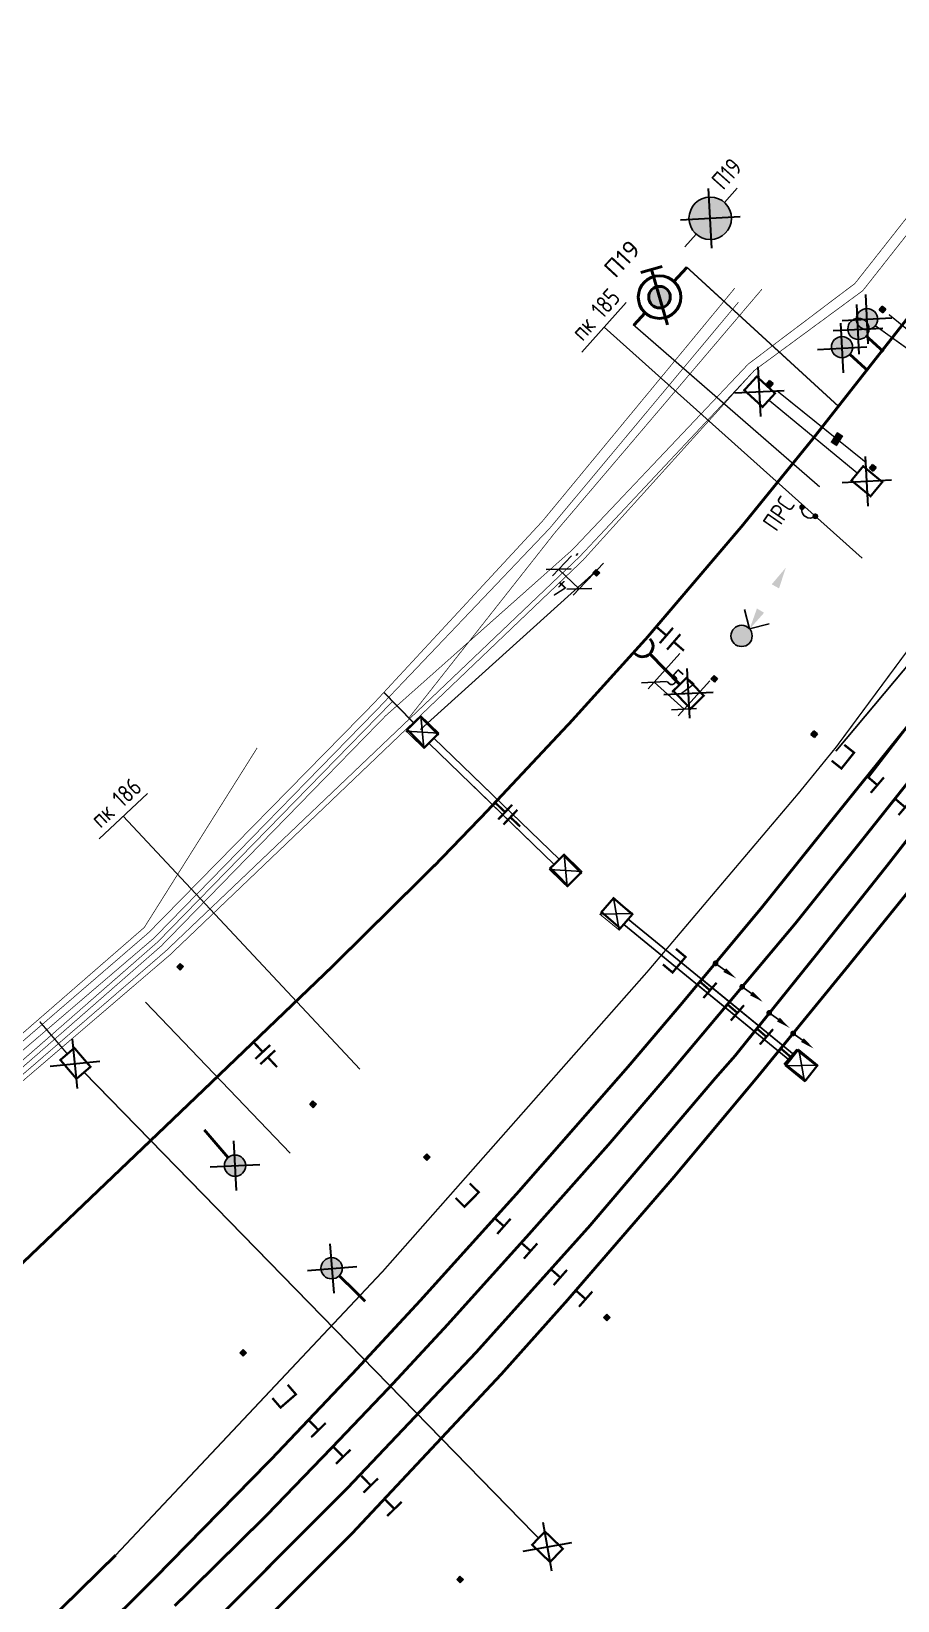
# Model space of a CAD drawing. Header units: metres. Extents: x 7125 to 11673, y -5803 to -4152.
# Drawn here: x 10716.6 to 10838.7, y -5435.8 to -5214.4 of the extents above; entities that cross this region are included whole.
import ezdxf
from ezdxf.enums import TextEntityAlignment as Align

# ---------------------------------------------------------------- set-up
doc = ezdxf.new("R2010")
doc.units = ezdxf.units.M
doc.layers.get('Defpoints').update_dxf_attribs({"color": 4})
for name, color, linetype in [('DEMONTAG', 1, 'Continuous'), ('P_piket (новые)', 7, 'Continuous'), ('P_ps_psi_prs_2 ЭТАП', 1, 'Continuous'), ('P_userhelp_стойки', 1, 'Continuous'), ('S_opor', 7, 'Continuous'), ('S_p_podves_1КП', 7, 'Continuous'), ('S_zig', 7, 'Continuous'), ('КС_ОПОРЫ В МАСШТАБЕ', 6, 'Continuous')]:
    doc.layers.add(name, color=color, linetype=linetype)
doc.layers.add('N_p_podves_2КП', color=1, linetype='Continuous', lineweight=40)
doc.styles.add('00 ТЭЛП  25', font='gost.shx', dxfattribs={"height": 2.5})
doc.styles.add('GostB_TTF', font='')
doc.styles.add('Шаблон 1.5', font='simplex.shx', dxfattribs={"height": 1.5})
doc.styles.add('Шаблон 2.5', font='simplex.shx', dxfattribs={"width": 0.7, "oblique": 15, "height": 2.5})
doc.styles.get('GostB_TTF').set_extended_font_data('GOST type B')
doc.linetypes.add('Волновод1', pattern='A,35.8,-2.1,["~",GostB_TTF,S=3,R=0,X=-1.1,Y=-1.05],-2.1', length=40)
doc.linetypes.add('ВОЛС1', pattern='A,33.6,-3.2,["ВОЛС",GostB_TTF,S=1.5,R=0,X=-2.2,Y=-0.75],-3.2', length=40)
doc.linetypes.add('Кабель1', pattern='A,35.3,-2.35,["WK",GostB_TTF,S=1.5,R=0,X=-1.4,Y=-0.75],-2.35', length=40)
doc.dimstyles.new('ISO-25', dxfattribs={"dimtxt": 2.5, "dimasz": 2.5, "dimexe": 1.25, "dimexo": 0.625, "dimtad": 1, "dimtxsty": '00 ТЭЛП  25', "dimblk": 'OBLIQUE', "dimcen": 2.5, "dimadec": 0, "dimazin": 0, "dimtfac": 1, "dimtmove": 0, "dimatfit": 3, "dimfxl": 1, "dimarcsym": 0})

# ---------------------------------------------------------------- blocks, each defined once
blk = doc.blocks.new('*U265')
at = {"const_width": 0.3}
blk.add_lwpolyline([(-1.3, 1.75), (1.3, 1.75), (1.3, -1.75), (-1.3, -1.75)], close=True, dxfattribs=at)
at = {"layer": 'Defpoints'}
blk.add_point((0, 0), dxfattribs=at)
blk = doc.blocks.new('*U272')
for p, q in [((-0.5, 5.97), (-0.5, -18.62)), ((0.5, 5.97), (0.5, -18.62)), ((-0.5, -1.76), (-0.5, -18.62)), ((0.5, -1.76), (0.5, -18.62))]:
    blk.add_line(p, q)
at = {"layer": 'Defpoints'}
for p, q in [((-1.5, 9.47), (1.5, 5.97)), ((1.5, 9.47), (-1.5, 5.97)), ((-1.5, -18.62), (1.5, -22.12)), ((1.5, -18.62), (-1.5, -22.12))]:
    blk.add_line(p, q, dxfattribs=at)
at = {"layer": 'Defpoints', "const_width": 0.15}
for points in [[(-1.5, 9.47), (1.5, 9.47), (1.5, 5.97), (-1.5, 5.97)], [(-1.5, -18.62), (1.5, -18.62), (1.5, -22.12), (-1.5, -22.12)]]:
    blk.add_lwpolyline(points, close=True, dxfattribs=at)
blk = doc.blocks.new('N_KRON')
at = {"color": 0, "ltscale": 0.8, "const_width": 0.2}
blk.add_lwpolyline([(0, 3), (0, 0)], dxfattribs=at)
at = {"color": 1, "ltscale": 0.8, "const_width": 0.2}
blk.add_lwpolyline([(0, 3), (0, 3)], dxfattribs=at)
at = {"layer": 'Defpoints', "ltscale": 0.8, "const_width": 0.1}
blk.add_lwpolyline([(0, 6), (0, 3)], dxfattribs=at)
blk = doc.blocks.new('*U361')
at = {"const_width": 0.3}
blk.add_lwpolyline([(-1.3, 1.75), (1.3, 1.75), (1.3, -1.75), (-1.3, -1.75)], close=True, dxfattribs=at)
at = {"layer": 'Defpoints'}
blk.add_point((0, 0), dxfattribs=at)
at = {"color": 0}
blk.add_blockref('N_KRON', (0, 1.75), dxfattribs=at)
blk = doc.blocks.new('A$C62177B7A')
for p, q in [((-0.335, 0.335), (-0.335, -0.335)), ((0.335, 0.335), (-0.335, 0.335)), ((0.335, -0.335), (0.335, 0.335)), ((-0.335, -0.335), (0.335, -0.335))]:
    blk.add_line(p, q)
at = {"layer": 'Defpoints'}
for p, q in [((-0.335, 0.335), (0.335, -0.335)), ((0.335, 0.335), (-0.335, -0.335)), ((-0.335, 0), (0.335, 0)), ((0, 0.335), (0, -0.335))]:
    blk.add_line(p, q, dxfattribs=at)
blk = doc.blocks.new('*U85')
for p, q in [((0.11, 0.605), (-0.11, 0.605)), ((-0.11, 0.605), (-0.11, 0.065)), ((-0.11, 0.065), (0.11, 0.065)), ((0.11, 0.065), (0.11, 0.605))]:
    blk.add_line(p, q)
at = {"layer": 'Defpoints'}
for p, q in [((0.11, 0.065), (-0.11, 0.605)), ((-0.11, 0.065), (0.11, 0.605)), ((0.11, 0.335), (-0.11, 0.335)), ((0, 0.065), (0, 0.605))]:
    blk.add_line(p, q, dxfattribs=at)
blk.add_blockref('A$C62177B7A', (0, 0.335))
blk = doc.blocks.new('S_OPOR_GB')
h = blk.add_hatch(color=256)
edge = h.paths.add_edge_path()
edge.add_arc((0, 0), 1.5, 0, 360)
at = {"ltscale": 0.8}
blk.add_circle((0, 0), 1.5, dxfattribs=at)
blk = doc.blocks.new('S_OPOR_GB_BKONS_BKRON')
blk.add_blockref('S_OPOR_GB', (0, 0))
blk = doc.blocks.new('*U264')
at = {"lineweight": 40, "ltscale": 0.8, "const_width": 0.4}
blk.add_lwpolyline([(0, -1.5), (0, -6.66)], dxfattribs=at)
blk.add_blockref('S_OPOR_GB_BKONS_BKRON', (0, 0))
blk = doc.blocks.new('*U280')
at = {"lineweight": 40, "ltscale": 2}
blk.add_line((0, -1.75), (0, -7.8), dxfattribs=at)
at = {"const_width": 0.3}
blk.add_lwpolyline([(-1.3, 1.75), (1.3, 1.75), (1.3, -1.75), (-1.3, -1.75)], close=True, dxfattribs=at)
at = {"lineweight": 40, "ltscale": 2}
blk.add_arc((0, -9.3), 1.5, 0, 180, dxfattribs=at)
at = {"layer": 'Defpoints'}
blk.add_point((0, 0), dxfattribs=at)
blk = doc.blocks.new('*U480')
at = {"const_width": 0.3}
blk.add_lwpolyline([(-1.3, 1.75), (1.3, 1.75), (1.3, -1.75), (-1.3, -1.75)], close=True, dxfattribs=at)
at = {"layer": 'Defpoints'}
blk.add_point((0, 0), dxfattribs=at)
blk = doc.blocks.new('_Стойка без подкоса')
at = {"layer": 'P_userhelp_стойки', "color": 0, "ltscale": 0.5, "const_width": 0.32}
blk.add_lwpolyline([(0, 0), (0, -1.9), (1.43, -1.9), (-1.43, -1.9)], dxfattribs=at)
blk = doc.blocks.new('*U270')
blk.add_blockref('_Стойка без подкоса', (0, 1.9))
blk = doc.blocks.new('*U317')
for p, q in [((-0.5, 11.63), (-0.5, -18.62)), ((0.5, 11.63), (0.5, -18.62)), ((-0.5, -1.76), (-0.5, -18.62)), ((0.5, -1.76), (0.5, -18.62))]:
    blk.add_line(p, q)
at = {"layer": 'Defpoints'}
for p, q in [((-1.5, 15.13), (1.5, 11.63)), ((1.5, 15.13), (-1.5, 11.63)), ((-1.5, -18.62), (1.5, -22.12)), ((1.5, -18.62), (-1.5, -22.12))]:
    blk.add_line(p, q, dxfattribs=at)
at = {"layer": 'Defpoints', "const_width": 0.15}
for points in [[(-1.5, 15.13), (1.5, 15.13), (1.5, 11.63), (-1.5, 11.63)], [(-1.5, -18.62), (1.5, -18.62), (1.5, -22.12), (-1.5, -22.12)]]:
    blk.add_lwpolyline(points, close=True, dxfattribs=at)
blk = doc.blocks.new('*U331')
blk.add_blockref('S_OPOR_GB_BKONS_BKRON', (0, 0))
blk = doc.blocks.new('*U363')
at = {"lineweight": -3}
for q in [(1.14, 2.59), (2.59, -1.14)]:
    blk.add_line((0, 0), q, dxfattribs=at)
blk.add_solid([(6.8, 1.94), (6.34, 3.03), (9.35, 3.65)], dxfattribs=at)
at = {"lineweight": -3, "extrusion": (-2.69422e-17, 9.63022e-17, -1)}
blk.add_solid([(-2.6, 1.64), (-3.02, 0.54), (0, 0)], dxfattribs=at)
blk = doc.blocks.new('_Стойка пер.')
at = {"layer": 'P_userhelp_стойки', "color": 0, "ltscale": 0.5, "const_width": 0.32}
blk.add_lwpolyline([(1.43, 0), (1.43, -1.77), (-1.43, -1.77), (-1.43, 0)], dxfattribs=at)
blk = doc.blocks.new('*U121')
blk.add_blockref('_Стойка пер.', (0, 1.77))
blk = doc.blocks.new('*U863')
blk.add_blockref('S_OPOR_GB_BKONS_BKRON', (0, 0))
blk = doc.blocks.new('*U306')
at = {"ltscale": 0.8}
h = blk.add_hatch(color=256, dxfattribs=at)
edge = h.paths.add_edge_path()
edge.add_arc((0, 0), 0.411, 0, 360)
blk.add_line((0, 0), (0, -1.6), dxfattribs=at)
blk.add_solid([(-0.33, -1.6), (0.33, -1.6), (0, -3.6)], dxfattribs=at)
at = {"ltscale": 0.8, "style": 'Шаблон 1.5', "flags": 4}
blk.add_attdef('N_ZIG_ZNACHENIE', text='', height=1.5, dxfattribs=at).set_placement((0, 0.9), align=Align.CENTER)
blk = doc.blocks.new('*U348')
at = {"lineweight": 40, "ltscale": 0.8, "const_width": 0.4}
blk.add_lwpolyline([(0, -1.5), (0, -4.78)], dxfattribs=at)
blk.add_blockref('S_OPOR_GB_BKONS_BKRON', (0, 0))
blk = doc.blocks.new('*U279')
at = {"lineweight": 40, "ltscale": 0.8, "const_width": 0.4}
blk.add_lwpolyline([(0, -1.5), (0, -6.66)], dxfattribs=at)
blk.add_blockref('S_OPOR_GB_BKONS_BKRON', (0, 0))
blk = doc.blocks.new('_Oblique')
at = {"color": 0, "linetype": 'ByBlock', "lineweight": -2}
blk.add_line((-0.5, -0.5), (0.5, 0.5), dxfattribs=at)
blk = doc.blocks.new('*D862')
at = {"layer": 'Defpoints', "color": 0, "lineweight": -2, "transparency": 16777216}
for p, q in [((10792.72, -5288.38), (10790.06, -5291.19)), ((10797.25, -5289.42), (10792.97, -5293.94)), ((10790.92, -5290.28), (10793.83, -5293.03))]:
    blk.add_line(p, q, dxfattribs=at)
at = {"layer": 'Defpoints', "color": 0, "transparency": 16777216}
for p in [(10793.15, -5287.93), (10797.68, -5288.96), (10793.83, -5293.03)]:
    blk.add_point(p, dxfattribs=at)
at = {"layer": 'Defpoints', "color": 0, "lineweight": -2, "transparency": 16777216, "xscale": 2.5, "yscale": 2.5, "zscale": 2.5}
for p, rotation in [((10790.92, -5290.28), 136.5499916667325), ((10793.83, -5293.03), 316.5499916667325)]:
    blk.add_blockref('_Oblique', p, dxfattribs=dict(at, rotation=rotation))
at = {"layer": 'Defpoints', "color": 0, "transparency": 16777216, "insert": (10791.08, -5293.01), "char_height": 2.5, "attachment_point": 5, "rotation": 136.55, "style": '00 ТЭЛП  25'}
blk.add_mtext('4', dxfattribs=at)
blk = doc.blocks.new('*U926')
at = {"linetype": 'ByBlock'}
h = blk.add_hatch(color=256, dxfattribs=at)
h.paths.add_polyline_path([(-1.52, 0, 0.263194), (-0.78, -1.3), (0.78, 1.3, 0.583289)])
h.paths.add_polyline_path([(-0.78, -1.3, 0.583289), (1.52, 0, 0.263194), (0.78, 1.3)])
h = blk.add_hatch(color=256, dxfattribs=at)
h.paths.add_polyline_path([(-1.52, 0, 0.263194), (-0.78, -1.3), (0.78, 1.3, 0.583289)])
h.paths.add_polyline_path([(-0.78, -1.3, 0.583289), (1.52, 0, 0.263194), (0.78, 1.3)])
for p, q in [((-2.09, -3.47), (2.09, 3.47)), ((-2.09, -3.47), (2.09, 3.47)), ((0.76, 4.27), (3.44, 2.66)), ((0.76, 4.27), (3.44, 2.66)), ((-5.37, 0), (-3, 0)), ((-5.37, 0), (-3, 0)), ((5.71, 0), (3, 0)), ((5.71, 0), (3, 0))]:
    blk.add_line(p, q, dxfattribs=at)
for radius in [3, 3, 1.52, 1.52]:
    blk.add_circle((0, 0), radius, dxfattribs=at)
blk = doc.blocks.new('*U928')
at = {"linetype": 'ByBlock'}
h = blk.add_hatch(color=256, dxfattribs=at)
edge = h.paths.add_edge_path()
edge.add_arc((0, 0), 3, 0, 360)
at = {"color": 1, "linetype": 'ByBlock', "lineweight": 30, "ltscale": 0.5}
for p, q in [((-2.98, 2.98), (2.98, -2.98)), ((-2.98, -2.98), (2.98, 2.98))]:
    blk.add_line(p, q, dxfattribs=at)
at = {"linetype": 'ByBlock'}
for p, q in [((-5.37, 0), (-3, 0)), ((-5.37, 0), (-3, 0)), ((5.71, 0), (3, 0)), ((5.71, 0), (3, 0))]:
    blk.add_line(p, q, dxfattribs=at)
blk.add_circle((0, 0), 3, dxfattribs=at)
blk.add_circle((0, 0), 3, dxfattribs=at)
blk = doc.blocks.new('N_VOZDUSH')
at = {"lineweight": 0, "ltscale": 5, "true_color": 0xffffff}
blk.add_hatch(color=7, dxfattribs=at).paths.add_polyline_path([(0.82, 0.82), (0.18, 0.82), (0.18, -0.71), (0.82, -0.71)])
at = {"lineweight": 0, "const_width": 0.229}
for points in [[(0.08, 0.91), (0.08, -0.8)], [(0.92, 0.91), (0.92, -0.8)]]:
    blk.add_lwpolyline(points, dxfattribs=at)
at = {"color": 7, "lineweight": 0, "ltscale": 5, "true_color": 0xffffff}
blk.add_lwpolyline([(0.82, 0.82), (0.18, 0.82), (0.18, -0.71), (0.82, -0.71)], close=True, dxfattribs=at)
blk = doc.blocks.new('*U959')
at = {"ltscale": 0.8}
h = blk.add_hatch(color=0, dxfattribs=at)
edge = h.paths.add_edge_path()
edge.add_arc((0.05, 0.84), 0.411, 0, 360)
h = blk.add_hatch(color=0, dxfattribs=at)
edge = h.paths.add_edge_path()
edge.add_arc((0.05, -1.43), 0.411, 0, 360)
at = {"color": 0, "ltscale": 0.8}
blk.add_arc((-0.3, -0.3), 1.19, 287.3336, 72.6664, dxfattribs=at)
at = {"color": 0, "ltscale": 0.8, "style": 'Шаблон 1.5', "flags": 4}
blk.add_attdef('N_PRS', text='', height=1.5, dxfattribs=at).set_placement((0.24, 0.71), align=Align.CENTER)
blk = doc.blocks.new('*D967')
at = {"layer": 'Defpoints', "color": 0, "lineweight": -2, "transparency": 16777216}
for p, q in [((10808.04, -5302.17), (10803.55, -5307.12)), ((10808.61, -5310.02), (10804.39, -5306.19)), ((10812.26, -5306), (10807.77, -5310.94))]:
    blk.add_line(p, q, dxfattribs=at)
at = {"layer": 'Defpoints', "color": 0, "transparency": 16777216}
for p in [(10808.46, -5301.71, 0), (10812.68, -5305.54, 0), (10804.39, -5306.19)]:
    blk.add_point(p, dxfattribs=at)
at = {"layer": 'Defpoints', "color": 0, "lineweight": -2, "transparency": 16777216, "xscale": 2.5, "yscale": 2.5, "zscale": 2.5}
for p, rotation in [((10804.39, -5306.19), 137.7772983703211), ((10808.61, -5310.02), 317.7772983703211)]:
    blk.add_blockref('_Oblique', p, dxfattribs=dict(at, rotation=rotation))
at = {"layer": 'Defpoints', "color": 0, "transparency": 16777216, "insert": (10807.93, -5306.53), "char_height": 2.5, "attachment_point": 5, "rotation": 317.7773, "style": '00 ТЭЛП  25'}
blk.add_mtext('5,7', dxfattribs=at)
blk = doc.blocks.new('*U1307')
for p, q in [((4.68, 16.35), (-4.68, 16.35)), ((0, 16.35), (0, -32.48))]:
    blk.add_line(p, q)

msp = doc.modelspace()

# ---------------------------------------------------------------- linework, layer by layer
at = {"linetype": 'Волновод1'}
for points in [[(10832.713, -5249.965, 0.1, 0.1, 0), (10857.874, -5218.003, 0.1, 0.1, 0), (10884.984, -5183.678, 0.1, 0.1, 0), (10916.511, -5145.024, 0.1, 0.1, 0), (10940.888, -5119.999, 0.1, 0.1, 0), (10974.905, -5084.986, 0.1, 0.1, 0), (11013.236, -5040.876, 0.1, 0.1, 0), (11038.608, -5010.564, 0.1, 0.1, 0), (11067.553, -4976.273, 0.1, 0.1, 0), (11091.817, -4943.138, 0.1, 0.1, 0), (11126.479, -4894.051, 0.1, 0.1, 0), (11158.173, -4852.911, 0.1, 0.1, 0)], [(10549.696, -5500.976, 0.1, 0.1, 0), (10563.783, -5491.563, 0.1, 0.1, 0), (10593.208, -5474.603, 0.1, 0.1, 0), (10620.788, -5451.469, 0.1, 0.1, 0), (10652.314, -5417.664, 0.1, 0.1, 0), (10692.742, -5380.277, 0.1, 0.1, 0), (10734.888, -5343.411, 0.1, 0.1, 0), (10766.56, -5310.92, 0.1, 0.1, 0), (10792.88, -5287.512, 0.1, 0.1, 0), (10817.633, -5261.372, 0, 0, 0)]]:
    msp.add_lwpolyline(points, format="xyseb", dxfattribs=at)
at = {"linetype": 'ВОЛС1'}
for points in [[(10833.82, -5250.978, 0.1, 0.1, 0), (10859.035, -5218.952, 0.1, 0.1, 0), (10886.145, -5184.627, 0.1, 0.1, 0), (10910.622, -5154.386, 0.1, 0.1, 0), (10942.05, -5120.948, 0.1, 0.1, 0), (10976.067, -5085.935, 0.1, 0.1, 0), (11014.398, -5041.825, 0.1, 0.1, 0), (11039.769, -5011.513, 0.1, 0.1, 0), (11068.715, -4977.222, 0.1, 0.1, 0), (11092.857, -4943.982, 0.1, 0.1, 0), (11127.645, -4894.948, 0.1, 0.1, 0), (11159.612, -4853.998, 0.1, 0.1, 0)], [(10550, -5501.5, 0.1, 0.1, 0), (10564.118, -5492.065, 0.1, 0.1, 0), (10593.793, -5475.3, 0.1, 0.1, 0), (10621.552, -5452.371, 0.1, 0.1, 0), (10652.941, -5418.574, 0.1, 0.1, 0), (10693.141, -5380.712, 0.1, 0.1, 0), (10735.536, -5344.118, 0.1, 0.1, 0), (10793.897, -5288.495, 0.1, 0.1, 0), (10818.547, -5262.208, 0, 0, 0)], [(10550.267, -5501.952, 0.1, 0.1, 0), (10564.41, -5492.501, 0.1, 0.1, 0), (10594.274, -5475.872, 0.1, 0.1, 0), (10621.521, -5454.355, 0.1, 0.1, 0), (10623.539, -5452.716, 0.1, 0.1, 0), (10653.704, -5419.318, 0.1, 0.1, 0), (10693.536, -5381.142, 0.1, 0.1, 0), (10736.1, -5344.684, 0.1, 0.1, 0), (10794.388, -5288.97, 0.1, 0.1, 0), (10818.547, -5262.208, 0, 0, 0)]]:
    msp.add_lwpolyline(points, format="xyseb", dxfattribs=at)
at = {"linetype": 'Волновод1', "const_width": 0.1, "elevation": 0}
msp.add_lwpolyline([(10817.624, -5261.364), (10832.713, -5249.965)], dxfattribs=at)
at = {"linetype": 'Кабель1'}
for points in [[(10652.296, -5416.057, 0.1, 0.1, 0), (10690.743, -5378.098, 0.1, 0.1, 0), (10733.137, -5341.503, 0.1, 0.1, 0), (10764.836, -5309.207, 0.1, 0.1, 0), (10788.654, -5283.477, 0.1, 0.1, 0), (10815.753, -5250.643, 0, 0, 0)], [(10655.857, -5419.86, 0.1, 0.1, 0), (10691.309, -5378.715, 0.1, 0.1, 0), (10733.865, -5342.296, 0.1, 0.1, 0), (10765.538, -5309.844, 0.1, 0.1, 0), (10789.687, -5284.475, 0.1, 0.1, 0), (10816.275, -5252.611, 0, 0, 0)], [(10657.024, -5421.25, 0.1, 0.1, 0), (10692.254, -5379.745, 0.1, 0.1, 0), (10734.378, -5342.856, 0.1, 0.1, 0), (10767.516, -5308.907, 0, 0, 0)], [(10651.513, -5414.672, 0.1, 0.1, 0), (10690.164, -5377.624, 0.1, 0.1, 0), (10732.494, -5340.802, 0.1, 0.1, 0), (10748.407, -5315.484, 0, 0, 0)]]:
    msp.add_lwpolyline(points, format="xyseb", dxfattribs=at)
at = {"linetype": 'Кабель1', "const_width": 0.1}
msp.add_lwpolyline([(10769.808, -5311.25), (10790.377, -5285.142), (10819.605, -5250.763)], dxfattribs=at)
at = {"linetype": 'ВОЛС1', "const_width": 0.1, "elevation": 0}
msp.add_lwpolyline([(10818.551, -5262.212), (10833.82, -5250.978)], dxfattribs=at)
at = {"layer": 'Defpoints'}
for p, q in [((10869.579, -5268.754), (10830, -5315.929)), ((10771.439, -5312.869), (10796.102, -5290.625, 0)), ((10796.102, -5290.625, 0), (10795.164, -5291.615, 0)), ((10732.656, -5351.346), (10753.053, -5372.631)), ((10743.643, -5361.045), (10744.619, -5360.109)), ((10741.418, -5363.169), (10742.069, -5362.548)), ((10763.705, -5424.239), (10765.237, -5422.604))]:
    msp.add_line(p, q, dxfattribs=at)
at = {"layer": 'Defpoints', "color": 2}
for p, q in [((10872.202, -5270.866), (10834.628, -5319.646)), ((10822.152, -5277.571), (10822.66, -5276.946))]:
    msp.add_line(p, q, dxfattribs=at)
at = {"layer": 'Defpoints', "color": 5}
for p, q in [((10793.391, -5288.332, 0), (10793.654, -5288.055, 0)), ((10766.205, -5414.638), (10766.818, -5413.993))]:
    msp.add_line(p, q, dxfattribs=at)
at = {"layer": 'DEMONTAG', "color": 1, "lineweight": 30, "ltscale": 2}
for p, q in [((10834.585, -5258.495), (10834.227, -5251.504)), ((10833.325, -5259.932), (10832.967, -5252.941)), ((10829.651, -5256.615), (10836.642, -5256.257)), ((10831.093, -5262.576), (10830.735, -5255.586)), ((10830.911, -5255.179), (10837.901, -5254.82)), ((10827.419, -5259.26), (10834.409, -5258.902)), ((10819.439, -5268.731), (10819.081, -5261.74)), ((10815.764, -5265.414), (10822.755, -5265.056)), ((10834.575, -5281.356), (10834.217, -5274.365)), ((10830.9, -5278.04), (10837.891, -5277.681)), ((10809.419, -5311.27), (10809.061, -5304.279)), ((10805.745, -5307.953), (10812.736, -5307.595)), ((10723.072, -5363.507), (10722.384, -5356.541)), ((10719.245, -5360.367), (10726.211, -5359.68)), ((10745.477, -5377.901), (10745.119, -5370.911)), ((10741.803, -5374.585), (10748.794, -5374.227)), ((10759.253, -5392.409), (10758.707, -5385.43)), ((10755.491, -5389.192), (10762.469, -5388.647)), ((10789.968, -5431.605, -148.06), (10788.742, -5424.713, -148.06)), ((10785.909, -5428.771, -148.06), (10792.801, -5427.546, -148.06))]:
    msp.add_line(p, q, dxfattribs=at)
at = {"layer": 'N_p_podves_2КП'}
for points in [[(10722.628, -5443.839, 0.4, 0.4, 0), (10733.525, -5433.03, 0.4, 0.4, 0), (10750.688, -5415.509, 0.4, 0.4, 0), (10762.209, -5403.363, 0.4, 0.4, 0), (10771.324, -5393.529, 0.4, 0.4, 0), (10785.178, -5378.18, 0.4, 0.4, 0), (10800.752, -5360.409, 0.4, 0.4, 0), (10808.167, -5351.674, 0.4, 0.4, 0), (10819.528, -5338.043, 0.4, 0.4, 0), (10829.493, -5325.616, 0.4, 0.4, 0), (10840.183, -5312.344, 0.4, 0.4, 0), (10849.752, -5300, 0.4, 0.4, 0), (10861.355, -5284.899, 0.4, 0.4, 0), (10876.918, -5264.273, 0.4, 0.4, 0), (10886.298, -5251.921, 0.4, 0.4, 0), (10886.715, -5251.444, 0.4, 0.4, 0), (10890.448, -5246.465, 0.4, 0.4, 0), (10892.066, -5244.337, 0.4, 0.4, 0), (10936.83, -5184.495, 0.4, 0.4, 0)], [(10736.794, -5436.485, 0.4, 0.4, 0), (10749.659, -5423.799, 0.4, 0.4, 0), (10759.229, -5413.881, 0.4, 0.4, 0), (10767.204, -5405.523, 0.4, 0.4, 0), (10775.087, -5397.016, 0.4, 0.4, 0), (10786.577, -5384.257, 0.4, 0.4, 0), (10798.01, -5371.376, 0.4, 0.4, 0), (10806.458, -5361.507, 0.4, 0.4, 0), (10811.763, -5355.192, 0.4, 0.4, 0), (10824.291, -5340.26, 0.4, 0.4, 0), (10833.471, -5328.79, 0.4, 0.4, 0), (10844.684, -5314.682, 0.4, 0.4, 0), (10853.624, -5303.168, 0.4, 0.4, 0), (10890.988, -5254.269, 0.4, 0.4, 0), (10896.067, -5247.504, 0.4, 0.4, 0), (10940.808, -5187.436, 0.4, 0.4, 0)], [(10661.457, -5438.902, 0.4, 0.4, 0), (10677.263, -5424.348, 0.4, 0.4, 0), (10692.266, -5410.069, 0.4, 0.4, 0), (10701.568, -5401.276, 0.4, 0.4, 0), (10718.269, -5385.307, 0.4, 0.4, 0), (10733.395, -5370.855, 0.4, 0.4, 0), (10741.327, -5363.267, 0.4, 0.4, 0), (10758.821, -5346.493, 0.4, 0.4, 0), (10773.799, -5331.689, 0.4, 0.4, 0), (10780.505, -5324.737, 0.4, 0.4, 0), (10792.703, -5311.734, 0.4, 0.4, 0), (10803.395, -5299.912, 0.4, 0.4, 0), (10816.787, -5284.177, 0.4, 0.4, 0), (10826.924, -5271.696, 0.4, 0.4, 0), (10840.466, -5254.439, 0.4, 0.4, 0), (10857.6, -5232.508, 0.4, 0.4, 0), (10864.592, -5223.491, 0.4, 0.4, 0), (10869.248, -5217.198, 0.4, 0.4, 0), (10891.48, -5189.259, 0.4, 0.4, 0)]]:
    msp.add_lwpolyline(points, format="xyseb", dxfattribs=at)
at = {"layer": 'N_p_podves_2КП', "const_width": 0.2, "elevation": 0}
for points in [[(10807.191, -5249.685), (10809.026, -5247.696), (10830.318, -5267.227)], [(10803.122, -5254.095), (10801.514, -5255.836), (10827.741, -5278.653)], [(10821.656, -5265.051), (10834.283, -5275.224)]]:
    msp.add_lwpolyline(points, dxfattribs=at)
at = {"layer": 'N_p_podves_2КП'}
for points, const_width in [([(10837.51, -5254.352), (10844.639, -5260.143)], 0.2), ([(10866.844, -5265.648), (10830.074, -5315.341), (10824.779, -5321.844), (10803.496, -5346.981), (10766.17, -5389.261), (10728.466, -5429.333)], 0.2), ([(10728.466, -5429.333), (10711.75, -5445.749), (10690.398, -5465.577), (10666.041, -5485.792), (10649.795, -5498.275), (10628.397, -5514.055)], 0.4)]:
    msp.add_lwpolyline(points, dxfattribs=dict(at, const_width=const_width))
at = {"layer": 'S_opor', "const_width": 0.2}
for points in [[(10835.496, -5255.856), (10844.692, -5262.448)], [(10820.57, -5266.418), (10833.063, -5276.726)], [(10768.415, -5309.826), (10766.317, -5307.681)], [(10719.699, -5356.363), (10717.751, -5354.081)]]:
    msp.add_lwpolyline(points, dxfattribs=at)
at = {"layer": 'S_opor', "const_width": 0.2, "elevation": -148.06}
msp.add_lwpolyline([(10788.095, -5426.944), (10724.046, -5361.268)], dxfattribs=at)
at = {"layer": 'S_p_podves_1КП'}
for points in [[(10740.581, -5440.492, 0.4, 0.4, 0), (10761.256, -5419.759, 0.4, 0.4, 0), (10779.279, -5400.752, 0.4, 0.4, 0), (10795.286, -5382.923, 0.4, 0.4, 0), (10813.001, -5362.087, 0.4, 0.4, 0), (10815.792, -5358.92, 0.4, 0.4, 0), (10827.34, -5344.549, 0.4, 0.4, 0), (10837.379, -5331.912, 0.4, 0.4, 0), (10847.618, -5318.73, 0.4, 0.4, 0), (10857.203, -5306.201, 0.4, 0.4, 0), (10876.94, -5280.239, 0.4, 0.4, 0), (10894.627, -5256.976, 0.4, 0.4, 0), (10899.643, -5250.315, 0.4, 0.4, 0), (10944.835, -5190.33, 0.4, 0.4, 0)], [(10939.155, -5208.596, 0.4, 0.4, 0), (10904.484, -5254.119, 0.4, 0.4, 0), (10899.623, -5260.417, 0.4, 0.4, 0), (10893.995, -5267.673, 0.4, 0.4, 0), (10881.897, -5283.216, 0.4, 0.4, 0), (10871.056, -5297.04, 0.4, 0.4, 0), (10861.235, -5309.483, 0.4, 0.4, 0), (10851.972, -5321.1, 0.4, 0.4, 0), (10840.995, -5334.807, 0.4, 0.4, 0), (10831.758, -5346.239, 0.4, 0.4, 0), (10818.911, -5361.96, 0.4, 0.4, 0), (10807.118, -5376.073, 0.4, 0.4, 0), (10792.052, -5393.496, 0.4, 0.4, 0), (10782.851, -5403.804, 0.4, 0.4, 0), (10762.043, -5426.014, 0.4, 0.4, 0), (10744.005, -5444.115, 0.4, 0.4, 0)]]:
    msp.add_lwpolyline(points, format="xyseb", dxfattribs=at)

# ---------------------------------------------------------------- block references
at = {"layer": 'N_p_podves_2КП'}
ref = msp.add_blockref('*U926', (10805.156, -5251.89, 0), dxfattribs=dict(at, rotation=47.29806172816534))
ref.add_attrib('(Л/Р)', 'П19', (10798.935, -5249.37, 0), dxfattribs={"layer": '0', "height": 2.5, "rotation": 47.29806, "style": 'Шаблон 2.5', "flags": 4})
at = {"layer": 'N_p_podves_2КП', "rotation": 327.4014339606753}
msp.add_blockref('N_VOZDUSH', (10829.722, -5271.693), dxfattribs=at)
at = {"layer": 'P_piket (новые)'}
for p, rotation in [((10809.528, -5267.049), 48.20241824659605), ((10740.696, -5337.068), 43.06290542579442)]:
    msp.add_blockref('*U1307', p, dxfattribs=dict(at, rotation=rotation))
at = {"layer": 'P_ps_psi_prs_2 ЭТАП', "color": 1}
ref = msp.add_blockref('*U959', (10825.979, -5281.954), dxfattribs=dict(at, xscale=-1, rotation=55.41920280361349))
ref.add_attrib('N_PRS', 'ПРС', dxfattribs={"layer": '0', "color": 0, "ltscale": 0.8, "height": 2.5, "rotation": 55.4192, "style": '00 ТЭЛП  25'}).set_placement((10823.603, -5283.544), align=Align.BOTTOM_CENTER)
at = {"layer": 'P_userhelp_стойки'}
for name, p, rotation in [('*U270', (10806.126, -5299.619), 49.14232758635058), ('*U121', (10831.701, -5317.261), 51.46380897439671), ('*U270', (10835.874, -5320.72), 49.52473910206434), ('*U270', (10783.383, -5324.535), 46.53185638815938), ('*U270', (10839.792, -5323.854), 49.52473910206434), ('*U121', (10807.908, -5346.058), 50.01281029983158), ('*U270', (10749.199, -5358.366), 43.06694024555448), ('*U121', (10778.652, -5379.176), 45.27787388810206), ('*U270', (10783.212, -5382.954), 48.60385248475946), ('*U270', (10786.975, -5386.44), 48.60385248475946), ('*U270', (10791.167, -5390.176), 48.60385248475946), ('*U270', (10794.739, -5393.228), 48.60385248475946), ('*U121', (10752.797, -5407.588), 40.89384459330439), ('*U270', (10757.055, -5411.703), 44.2198231899618), ('*U270', (10760.54, -5415.467), 44.2198231899618), ('*U270', (10764.434, -5419.512), 44.2198231899618), ('*U270', (10767.763, -5422.829), 44.2198231899618)]:
    msp.add_blockref(name, p, dxfattribs=dict(at, rotation=rotation))
at = {"layer": 'P_userhelp_стойки', "xscale": -1}
for p, rotation in [((10807.158, -5300.519), 229.1423275863508), ((10784.123, -5325.255), 226.5318563881596), ((10749.914, -5359.105), 223.0669402455547)]:
    msp.add_blockref('*U270', p, dxfattribs=dict(at, rotation=rotation))
at = {"layer": 'S_opor', "color": 1}
ref = msp.add_blockref('*U928', (10812.311, -5240.771), dxfattribs=dict(at, rotation=48.19830986033998))
ref.add_attrib('(Л/Р)', 'П19', dxfattribs={"layer": '0', "height": 2.5, "rotation": 48.19831, "style": '00 ТЭЛП  25', "flags": 4}).set_placement((10814.708, -5237.416), align=Align.BOTTOM_LEFT)
at = {"layer": 'S_opor'}
for name, p, rotation in [('*U348', (10833.207, -5256.367), 47.6083064546135), ('*U863', (10834.406, -5254.999), 47.6083064546135), ('*U348', (10830.886, -5258.95), 47.6083064546135), ('*U480', (10819.278, -5265.237), 47.5594396963323), ('*U480', (10834.396, -5277.86), 230.4744819114871), ('*U363', (10817.863, -5298.701), 38.1549282288584), ('*U331', (10816.725, -5299.678), 220.6546460336688), ('*U280', (10809.24, -5307.774), 224.3736380471461), ('*U361', (10771.737, -5313.221), 44.37363804714609), ('*U272', (10777.272, -5318.604), 45.97918562141845), ('*U265', (10791.925, -5332.759), 224.3736380471461), ('*U317', (10809.421, -5347.369), 50.71412203314796), ('*U265', (10799.145, -5338.794), 229.1085744588756), ('*U270', (10812.273, -5349.674), 49.19948946687337), ('*U270', (10816.133, -5352.853), 49.19948946687337), ('*U361', (10722.783, -5359.975), 40.49122470061109), ('*U270', (10820.234, -5356.23), 49.19948946687337), ('*U270', (10823.657, -5359.07), 49.19948946687337), ('*U265', (10825.191, -5360.266), 231.8474710903403), ('*U264', (10745.298, -5374.406), 220.6546460336688), ('*U279', (10758.909, -5388.865), 45.51030457623953), ('*U265', (10789.354, -5428.159, -148.06), 226.0468328287718)]:
    msp.add_blockref(name, p, dxfattribs=dict(at, rotation=rotation))
at = {"layer": 'S_zig', "rotation": 53.62115919684042}
for p in [(10813.062, -5345.863), (10816.823, -5349.161), (10820.629, -5352.848), (10824.008, -5355.747)]:
    msp.add_blockref('*U306', p, dxfattribs=at)
at = {"layer": 'КС_ОПОРЫ В МАСШТАБЕ'}
for p, rotation in [((10836.878, -5253.839), 51.40115348400445), ((10820.431, -5263.926), 231.4011534840044), ((10835.506, -5276.166), 51.40115348400445), ((10796.484, -5291, 0), 45.99119411669469), ((10813.125, -5305.94), 48.05162324565296), ((10827.218, -5313.753), 51.40115348400445), ((10737.795, -5346.572), 45.99119411669469), ((10756.533, -5365.985), 45.99119411669469), ((10772.587, -5373.449), 46.00726360068298), ((10797.955, -5396.039), 46.00726360068298), ((10746.685, -5401.029), 46.00726360068298), ((10777.263, -5433.007), 46.00726360068298)]:
    msp.add_blockref('*U85', p, dxfattribs=dict(at, rotation=rotation))

# ---------------------------------------------------------------- texts
at = {"layer": 'P_piket (новые)', "style": '00 ТЭЛП  25'}
for s, rotation, p in [('пк 185', 48.20242, (10796.121, -5254.331)), ('пк 186', 43.06291, (10728.482, -5323.2))]:
    msp.add_text(s, height=2.5, rotation=rotation, dxfattribs=at).set_placement(p, align=Align.MIDDLE)

# ---------------------------------------------------------------- dimensions: what is measured, and where the dimension line sits
at = {"layer": 'Defpoints', "color": 4}
dim = msp.add_linear_dim(base=(10793.825, -5293.028, 0), p1=(10793.149, -5287.926, 0), p2=(10797.678, -5288.962, 0), angle=136.54999, dimstyle='ISO-25', dxfattribs=at)
dim.commit()
dim.dimension.update_dxf_attribs({"geometry": '*D862', "text_midpoint": (10791.084, -5293.014, 0)})
at = {"layer": 'Defpoints'}
dim = msp.add_aligned_dim(p1=(10812.675, -5305.536), p2=(10808.456, -5301.707), distance=6.053, dimstyle='ISO-25', dxfattribs=at)
dim.commit()
dim.dimension.update_dxf_attribs({"geometry": '*D967', "text_midpoint": (10807.926, -5306.53, 0)})

doc.saveas('drawing.dxf')
